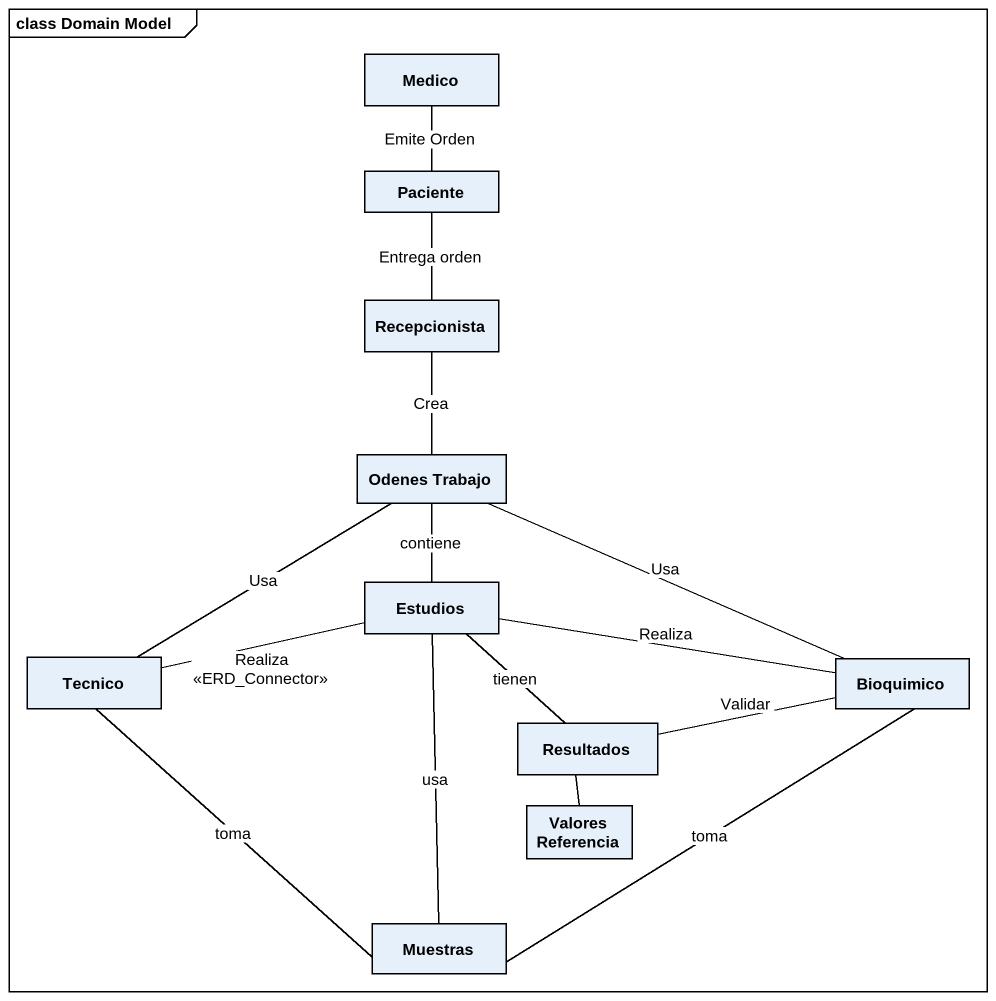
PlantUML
@startuml
mainframe class Domain Model
hide circle
hide empty members
class Medico
class Paciente
class Recepcionista
class "Odenes Trabajo" as Odenes_Trabajo
class Estudios
class Tecnico
class Bioquimico
class Resultados
class "Valores Referencia" as Valores_Referencia
class Muestras
Medico -- Paciente : Emite Orden
Paciente -- Recepcionista : Entrega orden
Recepcionista -- Odenes_Trabajo : Crea
Odenes_Trabajo -- Estudios : contiene
Estudios -right- Bioquimico : Realiza
Estudios -- Resultados : tienen
Tecnico -up- Odenes_Trabajo : Usa
Tecnico -right- Estudios : Realiza\n<<ERD_Connector>>
Tecnico -- Muestras : toma
Bioquimico -left- Odenes_Trabajo : Usa
Bioquimico -left- Resultados : Validar
Bioquimico -left- Muestras : toma
Valores_Referencia -up- Resultados
Muestras -up- Estudios : usa
@enduml
